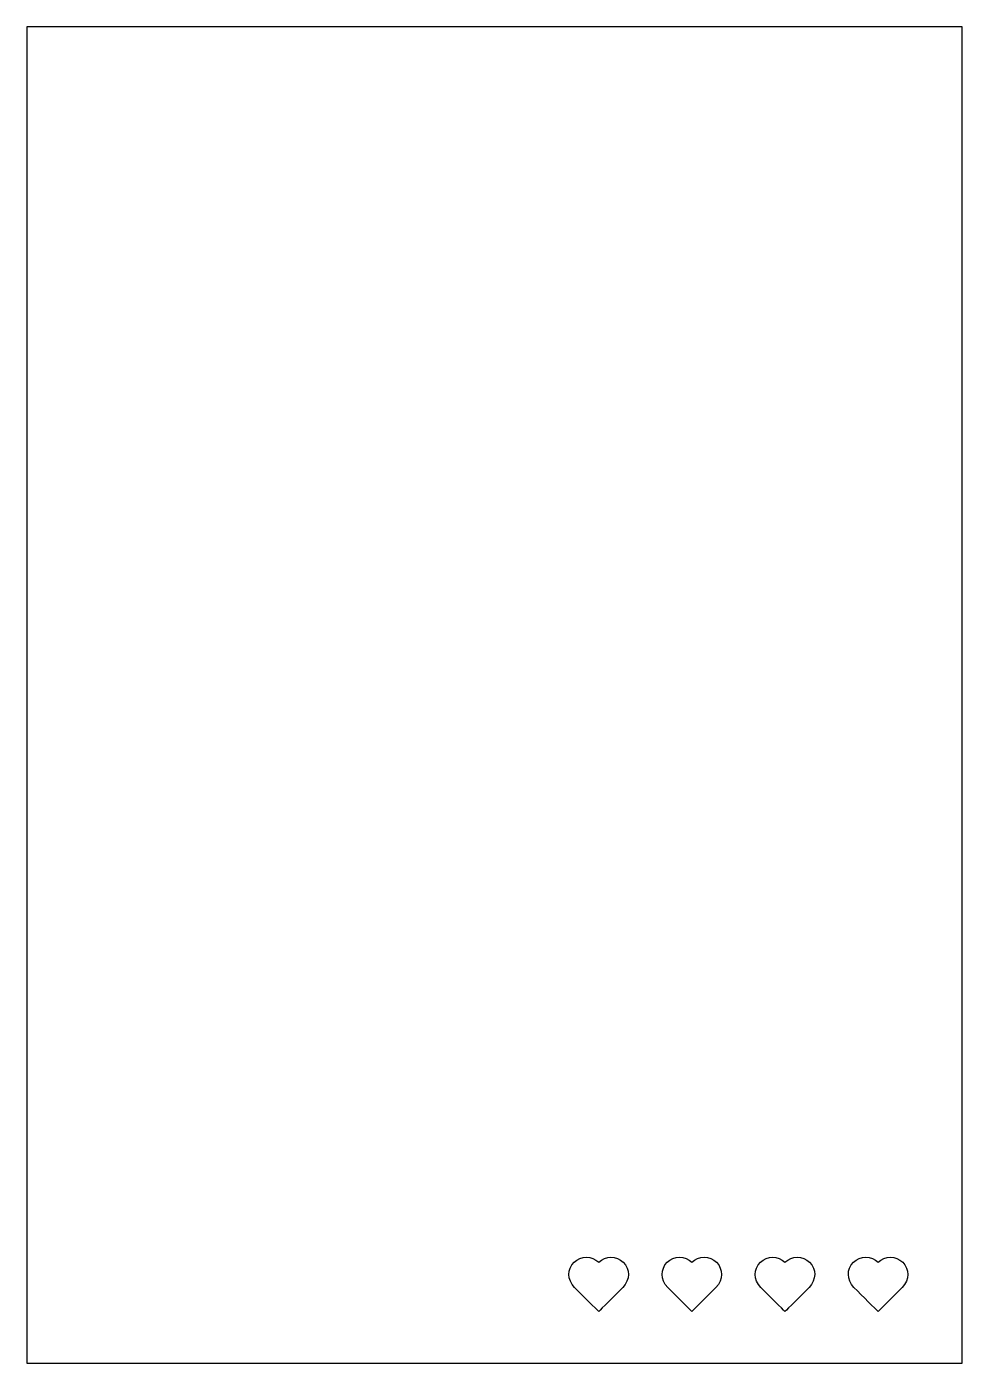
# Model space of a CAD drawing. Header units: centimetres. Extents: x -7 to 6.1, y -9.3 to 9.4.
import ezdxf

# ---------------------------------------------------------------- set-up
doc = ezdxf.new("R2010")
doc.units = ezdxf.units.CM
doc.header["$MEASUREMENT"] = 0
doc.layers.add('Camada 1', color=7, linetype='Continuous')

msp = doc.modelspace()

# ---------------------------------------------------------------- linework, layer by layer
at = {"layer": 'Camada 1'}
msp.add_lwpolyline([(-6.96705, -9.27723), (6.08961, -9.27723), (6.08961, 9.37517), (-6.96705, 9.37517), (-6.96705, -9.27723)], close=True, dxfattribs=at)
at = {"layer": 'Camada 1', "color": 7}
for points in [[(1.01567, -8.55584), (1.04827, -8.52311), (1.23509, -8.33629), (1.35166, -8.21948), (1.35166, -8.21948), (1.45657, -8.11497), (1.45424, -7.96241), (1.35899, -7.86753), (1.35899, -7.86753), (1.26393, -7.77305), (1.11015, -7.77331), (1.01564, -7.86848), (1.01564, -7.86848), (0.92092, -7.77331), (0.76688, -7.77304), (0.67181, -7.86753), (0.67181, -7.86753), (0.57653, -7.96241), (0.57442, -8.11497), (0.67909, -8.21948), (0.67909, -8.21948), (0.79585, -8.33629), (0.98276, -8.52309), (1.01567, -8.55584)], [(2.31544, -8.55584), (2.34809, -8.52311), (2.53489, -8.33629), (2.65151, -8.21948), (2.65151, -8.21948), (2.75636, -8.11497), (2.75409, -7.96241), (2.65884, -7.86753), (2.65884, -7.86753), (2.56372, -7.77305), (2.40997, -7.77331), (2.31544, -7.86848), (2.31544, -7.86848), (2.22072, -7.77331), (2.06671, -7.77304), (1.97164, -7.86753), (1.97164, -7.86753), (1.87634, -7.96241), (1.87422, -8.11497), (1.97897, -8.21948), (1.97897, -8.21948), (2.09562, -8.33629), (2.28255, -8.52309), (2.31544, -8.55584)], [(3.6152, -8.55584), (3.64788, -8.52311), (3.8347, -8.33629), (3.95127, -8.21948), (3.95127, -8.21948), (4.05612, -8.11497), (4.05385, -7.96241), (3.95865, -7.86753), (3.95865, -7.86753), (3.86348, -7.77305), (3.70973, -7.77331), (3.61519, -7.86848), (3.61519, -7.86848), (3.52047, -7.77331), (3.36651, -7.77304), (3.27139, -7.86753), (3.27139, -7.86753), (3.17609, -7.96241), (3.17405, -8.11497), (3.27877, -8.21948), (3.27877, -8.21948), (3.39541, -8.33629), (3.58231, -8.52309), (3.6152, -8.55584)], [(4.91497, -8.55584), (4.94765, -8.52311), (5.13447, -8.33629), (5.25104, -8.21948), (5.25104, -8.21948), (5.35595, -8.11497), (5.35362, -7.96241), (5.25845, -7.86753), (5.25845, -7.86753), (5.16331, -7.77305), (5.00958, -7.77331), (4.91497, -7.86848), (4.91497, -7.86848), (4.82025, -7.77331), (4.66629, -7.77304), (4.57117, -7.86753), (4.57117, -7.86753), (4.47587, -7.96241), (4.47383, -8.11497), (4.57855, -8.21948), (4.57855, -8.21948), (4.69518, -8.33629), (4.88208, -8.52309), (4.91497, -8.55584)]]:
    msp.add_open_spline(points, degree=3, knots=[0, 0, 0, 0, 0.14285714, 0.14285714, 0.14285714, 0.14285714, 0.28571429, 0.28571429, 0.28571429, 0.28571429, 0.42857143, 0.42857143, 0.42857143, 0.42857143, 0.57142857, 0.57142857, 0.57142857, 0.57142857, 0.71428571, 0.71428571, 0.71428571, 0.71428571, 1, 1, 1, 1], dxfattribs=at)

doc.saveas('drawing.dxf')
